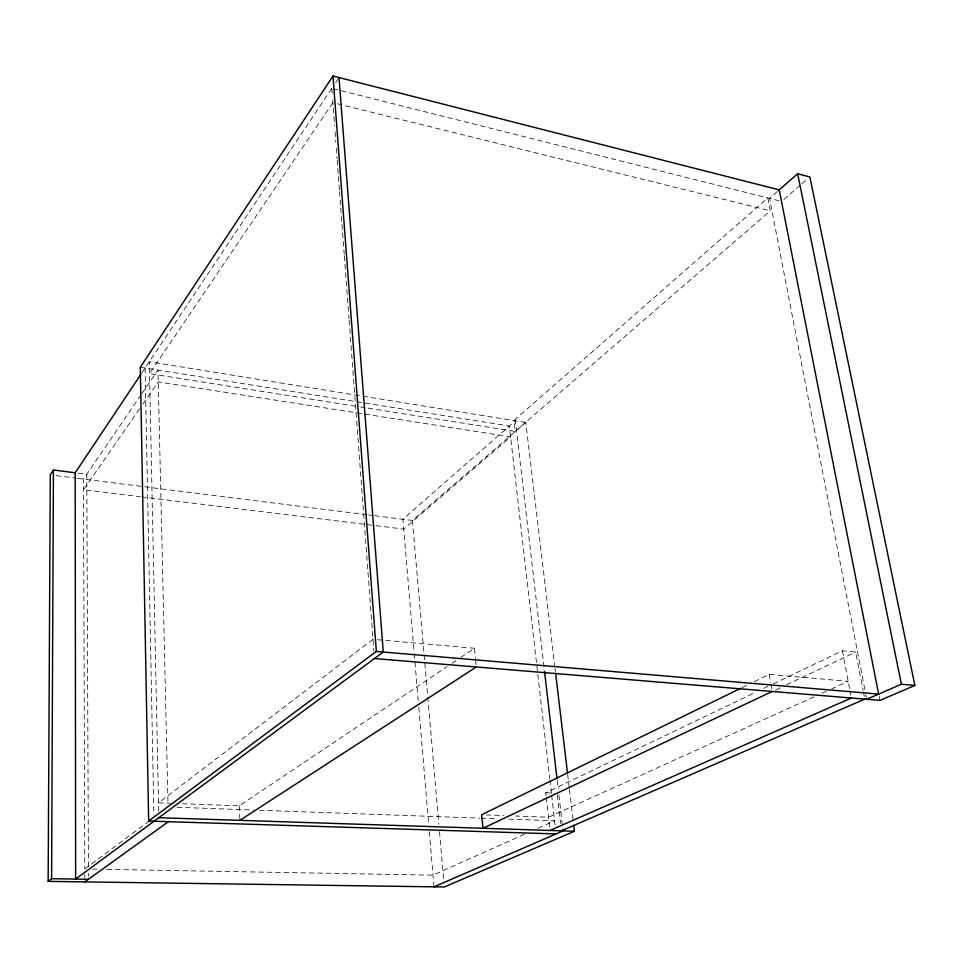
<?xml version="1.0" encoding="UTF-8"?>
<svg xmlns="http://www.w3.org/2000/svg" width="963" height="963" viewBox="0 0 963 963"><rect width="100%" height="100%" fill="white"/><g stroke="black" fill="none" stroke-linecap="round" stroke-linejoin="round"><path stroke-width="0.72" stroke-dasharray="4.82 3.61" d="M141.778 373.018L332.343 87.513M335.666 82.529L339 77.546M332.873 102.668L149.542 373.644L359.091 406.747M141.043 394.854L83.492 479.08L84.78 868.373M141.874 393.638L157.968 370.081L167.995 803.672M139.563 408.842L83.528 489.758L140.117 496.703M142.969 403.942L158.245 381.878L510.595 436.841L403.702 529.084L141.609 496.896M777.394 191.468L769.521 198.366L865.568 693.384M515.145 431.388L770.28 210.813L767.788 197.933L513.893 420.542L515.145 431.388L366.53 407.915M374.511 515.687L412.405 520.453L525.786 422.468L554.893 667.142M783.846 199.437L800.819 184.776M801.95 183.801L807.608 178.913M373.006 639.3L158.498 802.841L170.463 803.286M84.78 868.963L147.845 822.029M182.44 803.732L239.318 805.826L447.085 666.613M452.056 663.278L459.52 658.271M460.759 657.44L474.446 648.268L475.457 658.343M742.256 687.546L747.649 684.91M754.402 681.611L769.256 674.365L848.21 681.347L831.791 688.798M546.057 795.703L545.732 792.802L755.702 692.277M763.828 688.389L767.884 686.438M773.301 683.85L842.396 650.771L855.698 652.083L863.101 690.302M775.624 689.965L781.053 687.389M786.482 684.825L855.698 652.083M814 696.863L548.489 817.214L515.807 816.01M822.209 693.131L826.314 691.278M524.522 834.235L433.001 875.15L105.786 869.336M538.185 828.12L554.58 820.801L506.634 819.08M92.279 869.095L98.286 869.204M486.098 814.915L503.926 815.565M177.06 807.295L253.462 810.027M259.456 810.244L479.67 818.117M481.175 818.177L497.654 818.767M545.732 792.802L554.255 793.187M377.472 639.697L474.446 648.268M56.071 475.638L76.282 478.178M77.726 478.358L143.198 486.592M144.691 486.784L367.047 514.748M368.54 514.94L373.018 515.506M78.087 473.146L86.79 474.265L88.415 867.266M360.583 406.976L365.037 407.674M140.297 367.264L355.371 401.523M356.647 401.727L509.367 426.055L549.753 778.646M525.786 422.468L149.289 361.751L158.678 811.761M337.255 103.751L770.28 210.813M333.258 88.68L778.898 200.725M879.111 695.96L879.989 700.378M865.857 694.853L866.712 699.27M863.378 691.771L864.521 697.645M842.396 650.771L849.799 689.677M849.98 690.627L850.859 695.226M769.256 674.365L770.725 682.911M770.966 684.332L771.941 690.038M555.073 668.635L555.434 671.62M567.676 774.565L569.265 787.999M569.446 789.491L573.178 820.813M543.999 666.853L515.386 420.783L402.871 519.262L414.126 652.24M557.168 780.186L558.215 789.13M558.901 795.101L563.066 830.888M557.252 794.752L560.598 823.618M549.921 780.138L551.462 793.584M551.63 795.077L555.23 826.447M546.226 797.147L549.668 827.566M475.602 659.787L476.167 665.541M412.405 520.453L427.644 695.491M427.777 696.995L438.851 824.147M439.501 831.635L443.799 881.001M414.259 653.745L418.303 701.558M418.809 707.528L428.679 824.087M429.305 831.551L433.868 885.382M331.802 88.319L332.247 94.302M332.668 99.803L334.606 125.732M335.052 131.726L335.834 142.199M336.28 148.182L337.062 158.666M337.17 160.159L338.29 175.122M338.41 176.626L339.409 190.096M339.53 191.589L340.649 206.551M340.758 208.056L341.877 223.019M341.985 224.511L344.224 254.449M344.333 255.941L349.039 318.801M349.148 320.306L373.885 651.144M239.318 805.826L239.895 820.344M145.1 368.022L153.924 815.216M88.44 873.272L88.452 876.27M84.792 874.38L84.804 877.582"/><path stroke-width="1.44" d="M53.422 470.016L50.293 474.903L48.15 881.374L51.593 878.713L53.422 470.016L75.186 472.785L140.935 374.258M148.663 821.054L376.364 651.445L878.653 694.106L779.223 189.88L332.993 76.017L140.297 367.264L148.663 821.054L556.084 833.922M778.525 190.481L797.653 173.749L809.871 176.951L914.85 685.439L879.989 700.378L374.438 658.548M84.816 881.891L168.417 821.668M239.895 820.344L476.312 666.974M740.896 688.208L481.644 814.746L482.957 828.276L772.182 691.458M549.993 830.467L851.388 698.006M561.441 830.84L864.81 699.114M433.988 886.839L563.066 830.888M866.712 699.27L901.392 684.248L914.85 685.439M573.707 825.291L574.417 831.262L444.328 886.983L48.15 881.374M51.593 878.713L88.464 879.267M158.799 817.707L574.417 831.262M797.653 173.749L901.392 684.248M555.603 673.113L567.496 773.072M544.516 671.319L556.999 778.694M339 77.546L383.274 652.035L75.644 879.075L75.186 472.785M332.993 76.017L376.364 651.445"/></g></svg>
